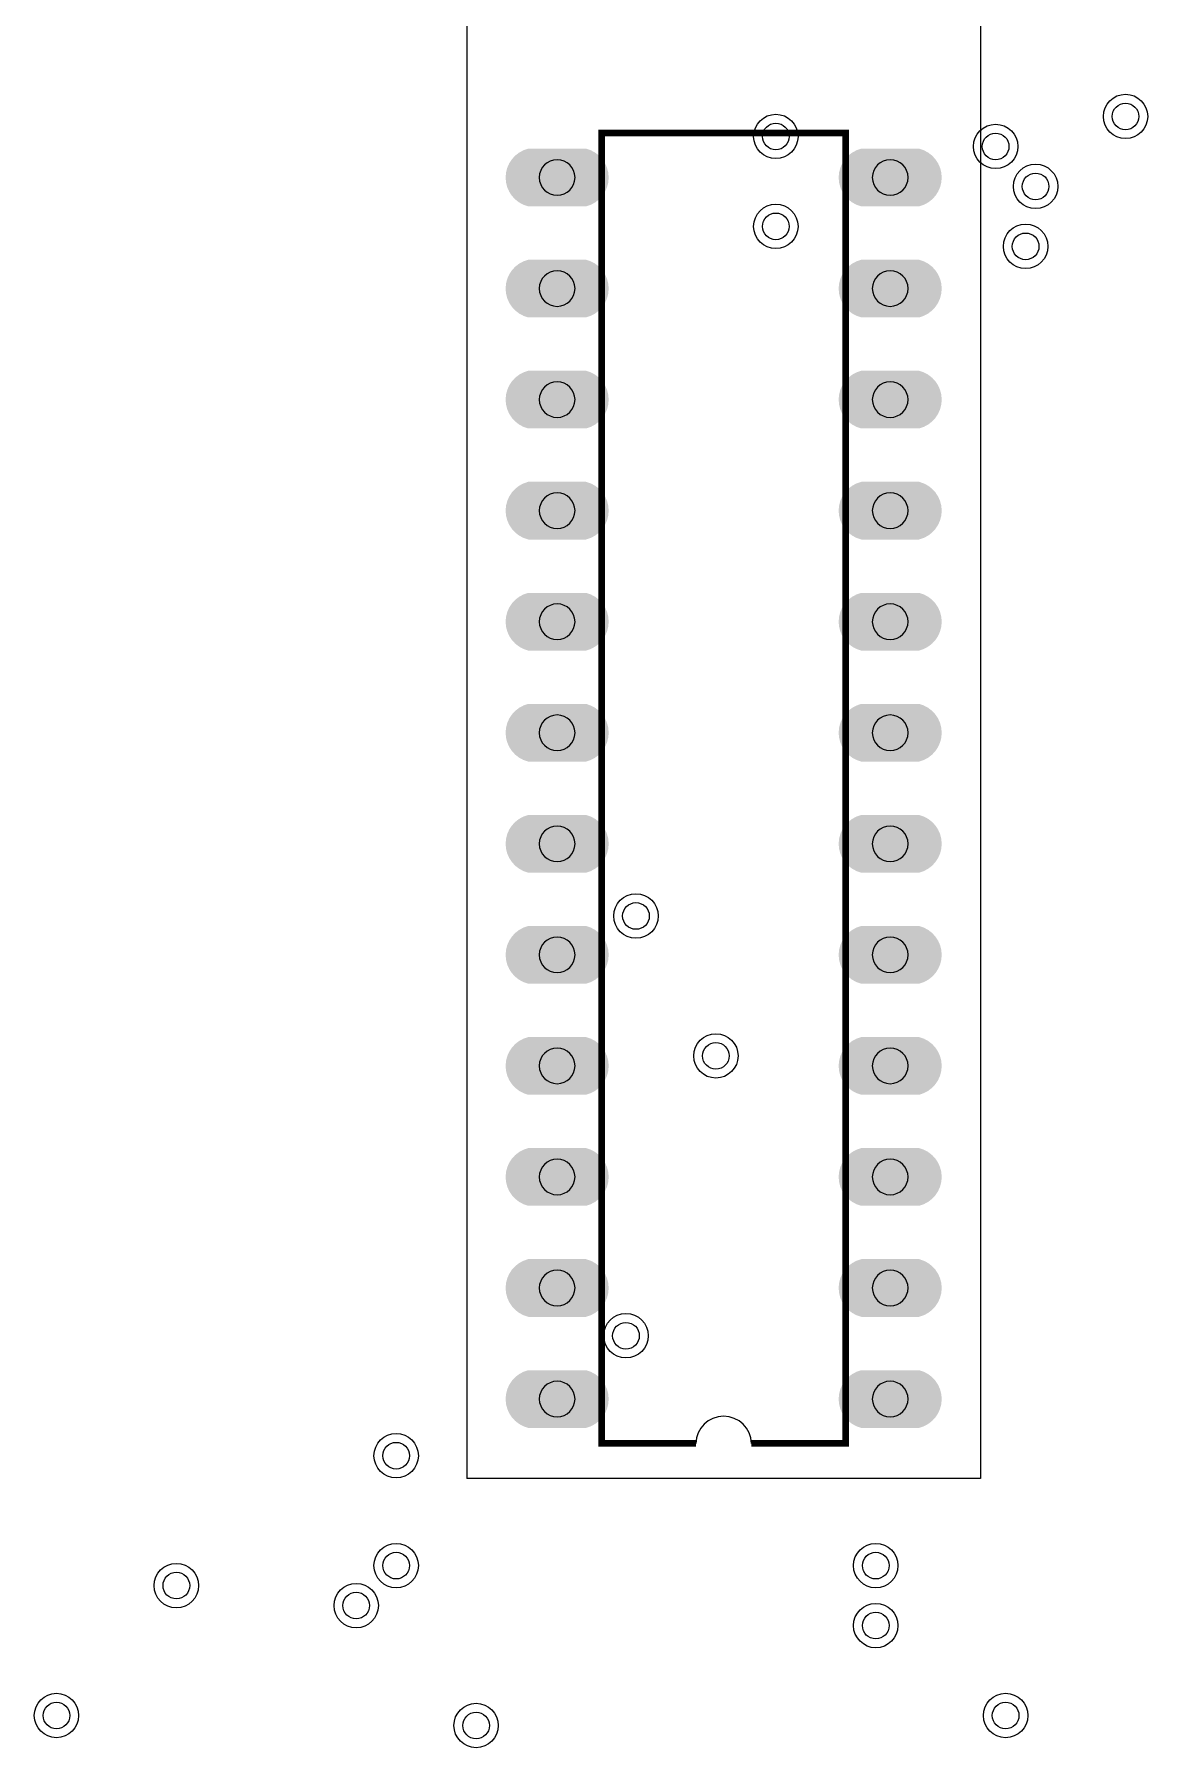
# Model space of a CAD drawing. Header units: millimetres. Extents: x -269 to 152, y -111 to 76.
# Drawn here: x 51.15 to 76.62, y -50.35 to -11.16 of the extents above; entities that cross this region are included whole.
import ezdxf

# ---------------------------------------------------------------- set-up
doc = ezdxf.new("R2010")
doc.units = ezdxf.units.MM
doc.layers.get('0').update_dxf_attribs({"color": 18, "lineweight": 25, "true_color": 0x000000})
doc.layers.add('iBOLIT', color=1, linetype='Continuous', lineweight=25, true_color=0xff0000)

msp = doc.modelspace()

# ---------------------------------------------------------------- hatches: boundary and pattern name
at = {"layer": 'iBOLIT', "transparency": 33554687}
h = msp.add_hatch(color=256, dxfattribs=at)
edge = h.paths.add_edge_path(flags=0)
edge.add_arc((63.60933477588236, -14.43491599999995), 0.6797621712253882, -76.29205197444543, 76.29205197444543, ccw=False)
edge.add_line((63.77042000000007, -15.09531599999995), (62.44962000000008, -15.09531599999995))
edge.add_arc((62.61070522411778, -14.43491599999995), 0.6797621712253882, 103.70794802555469, 256.2920519744453, ccw=False)
edge.add_line((62.44962000000007, -13.77451599999995), (63.77042000000007, -13.77451599999995))
h = msp.add_hatch(color=256, dxfattribs=at)
edge = h.paths.add_edge_path(flags=0)
edge.add_arc((71.22908077588238, -14.43491599999995), 0.6797621712253882, -76.29205197444543, 76.29205197444543, ccw=False)
edge.add_line((71.3901660000001, -15.09531599999995), (70.06936600000007, -15.09531599999995))
edge.add_arc((70.23045122411777, -14.43491599999995), 0.6797621712253882, 103.70794802555469, 256.2920519744453, ccw=False)
edge.add_line((70.06936600000006, -13.77451599999995), (71.3901660000001, -13.77451599999995))
h = msp.add_hatch(color=256, dxfattribs=at)
edge = h.paths.add_edge_path(flags=0)
edge.add_arc((63.60933477588236, -16.97491599999995), 0.6797621712253882, -76.29205197444543, 76.29205197444543, ccw=False)
edge.add_line((63.77042000000007, -17.63531599999995), (62.44962000000008, -17.63531599999995))
edge.add_arc((62.61070522411778, -16.97491599999995), 0.6797621712253882, 103.70794802555469, 256.2920519744453, ccw=False)
edge.add_line((62.44962000000007, -16.31451599999995), (63.77042000000007, -16.31451599999995))
h = msp.add_hatch(color=256, dxfattribs=at)
edge = h.paths.add_edge_path(flags=0)
edge.add_arc((71.22908077588238, -16.97491599999995), 0.6797621712253882, -76.29205197444543, 76.29205197444543, ccw=False)
edge.add_line((71.3901660000001, -17.63531599999995), (70.06936600000007, -17.63531599999995))
edge.add_arc((70.23045122411777, -16.97491599999995), 0.6797621712253882, 103.70794802555469, 256.2920519744453, ccw=False)
edge.add_line((70.06936600000006, -16.31451599999995), (71.3901660000001, -16.31451599999995))
h = msp.add_hatch(color=256, dxfattribs=at)
edge = h.paths.add_edge_path(flags=0)
edge.add_arc((63.60933477588236, -19.51491599999995), 0.6797621712253882, -76.29205197444543, 76.29205197444543, ccw=False)
edge.add_line((63.77042000000007, -20.17531599999995), (62.44962000000008, -20.17531599999995))
edge.add_arc((62.61070522411778, -19.51491599999995), 0.6797621712253882, 103.70794802555469, 256.2920519744453, ccw=False)
edge.add_line((62.44962000000007, -18.85451599999995), (63.77042000000007, -18.85451599999995))
h = msp.add_hatch(color=256, dxfattribs=at)
edge = h.paths.add_edge_path(flags=0)
edge.add_arc((71.22908077588238, -19.51491599999995), 0.6797621712253882, -76.29205197444543, 76.29205197444543, ccw=False)
edge.add_line((71.3901660000001, -20.17531599999995), (70.06936600000007, -20.17531599999995))
edge.add_arc((70.23045122411777, -19.51491599999995), 0.6797621712253882, 103.70794802555469, 256.2920519744453, ccw=False)
edge.add_line((70.06936600000006, -18.85451599999995), (71.3901660000001, -18.85451599999995))
h = msp.add_hatch(color=256, dxfattribs=at)
edge = h.paths.add_edge_path(flags=0)
edge.add_arc((63.60933477588236, -22.05491599999995), 0.6797621712253882, -76.29205197444543, 76.29205197444543, ccw=False)
edge.add_line((63.77042000000007, -22.71531599999995), (62.44962000000008, -22.71531599999995))
edge.add_arc((62.61070522411778, -22.05491599999995), 0.6797621712253882, 103.70794802555469, 256.2920519744453, ccw=False)
edge.add_line((62.44962000000007, -21.39451599999995), (63.77042000000007, -21.39451599999995))
h = msp.add_hatch(color=256, dxfattribs=at)
edge = h.paths.add_edge_path(flags=0)
edge.add_arc((71.22908077588238, -22.05491599999995), 0.6797621712253882, -76.29205197444543, 76.29205197444543, ccw=False)
edge.add_line((71.3901660000001, -22.71531599999995), (70.06936600000007, -22.71531599999995))
edge.add_arc((70.23045122411777, -22.05491599999995), 0.6797621712253882, 103.70794802555469, 256.2920519744453, ccw=False)
edge.add_line((70.06936600000006, -21.39451599999995), (71.3901660000001, -21.39451599999995))
h = msp.add_hatch(color=256, dxfattribs=at)
edge = h.paths.add_edge_path(flags=0)
edge.add_arc((63.60933477588236, -24.59491599999996), 0.6797621712253882, -76.29205197444543, 76.29205197444543, ccw=False)
edge.add_line((63.77042000000007, -25.25531599999996), (62.44962000000008, -25.25531599999995))
edge.add_arc((62.61070522411778, -24.59491599999996), 0.6797621712253882, 103.70794802555469, 256.2920519744453, ccw=False)
edge.add_line((62.44962000000007, -23.93451599999996), (63.77042000000007, -23.93451599999996))
h = msp.add_hatch(color=256, dxfattribs=at)
edge = h.paths.add_edge_path(flags=0)
edge.add_arc((71.22908077588238, -24.59491599999996), 0.6797621712253882, -76.29205197444543, 76.29205197444543, ccw=False)
edge.add_line((71.3901660000001, -25.25531599999996), (70.06936600000007, -25.25531599999995))
edge.add_arc((70.23045122411777, -24.59491599999996), 0.6797621712253882, 103.70794802555469, 256.2920519744453, ccw=False)
edge.add_line((70.06936600000006, -23.93451599999996), (71.3901660000001, -23.93451599999996))
h = msp.add_hatch(color=256, dxfattribs=at)
edge = h.paths.add_edge_path(flags=0)
edge.add_arc((63.60933477588236, -27.13491599999995), 0.6797621712253882, -76.29205197444543, 76.29205197444543, ccw=False)
edge.add_line((63.77042000000007, -27.79531599999995), (62.44962000000008, -27.79531599999995))
edge.add_arc((62.61070522411778, -27.13491599999995), 0.6797621712253882, 103.70794802555469, 256.2920519744453, ccw=False)
edge.add_line((62.44962000000007, -26.47451599999995), (63.77042000000007, -26.47451599999995))
h = msp.add_hatch(color=256, dxfattribs=at)
edge = h.paths.add_edge_path(flags=0)
edge.add_arc((71.22908077588238, -27.13491599999995), 0.6797621712253882, -76.29205197444543, 76.29205197444543, ccw=False)
edge.add_line((71.3901660000001, -27.79531599999995), (70.06936600000007, -27.79531599999995))
edge.add_arc((70.23045122411777, -27.13491599999995), 0.6797621712253882, 103.70794802555469, 256.2920519744453, ccw=False)
edge.add_line((70.06936600000006, -26.47451599999995), (71.3901660000001, -26.47451599999995))
h = msp.add_hatch(color=256, dxfattribs=at)
edge = h.paths.add_edge_path(flags=0)
edge.add_arc((63.60933477588236, -29.67491599999995), 0.6797621712253882, -76.29205197444543, 76.29205197444543, ccw=False)
edge.add_line((63.77042000000007, -30.33531599999995), (62.44962000000008, -30.33531599999995))
edge.add_arc((62.61070522411778, -29.67491599999995), 0.6797621712253882, 103.70794802555469, 256.2920519744453, ccw=False)
edge.add_line((62.44962000000007, -29.01451599999995), (63.77042000000007, -29.01451599999995))
h = msp.add_hatch(color=256, dxfattribs=at)
edge = h.paths.add_edge_path(flags=0)
edge.add_arc((71.22908077588238, -29.67491599999995), 0.6797621712253882, -76.29205197444543, 76.29205197444543, ccw=False)
edge.add_line((71.3901660000001, -30.33531599999995), (70.06936600000007, -30.33531599999995))
edge.add_arc((70.23045122411777, -29.67491599999995), 0.6797621712253882, 103.70794802555469, 256.2920519744453, ccw=False)
edge.add_line((70.06936600000006, -29.01451599999995), (71.3901660000001, -29.01451599999995))
h = msp.add_hatch(color=256, dxfattribs=at)
edge = h.paths.add_edge_path(flags=0)
edge.add_arc((63.60933477588236, -32.21491599999995), 0.6797621712253882, -76.29205197444543, 76.29205197444543, ccw=False)
edge.add_line((63.77042000000007, -32.87531599999996), (62.44962000000008, -32.87531599999995))
edge.add_arc((62.61070522411778, -32.21491599999995), 0.6797621712253882, 103.70794802555469, 256.2920519744453, ccw=False)
edge.add_line((62.44962000000007, -31.55451599999995), (63.77042000000007, -31.55451599999995))
h = msp.add_hatch(color=256, dxfattribs=at)
edge = h.paths.add_edge_path(flags=0)
edge.add_arc((71.22908077588238, -32.21491599999995), 0.6797621712253882, -76.29205197444543, 76.29205197444543, ccw=False)
edge.add_line((71.3901660000001, -32.87531599999996), (70.06936600000007, -32.87531599999995))
edge.add_arc((70.23045122411777, -32.21491599999995), 0.6797621712253882, 103.70794802555469, 256.2920519744453, ccw=False)
edge.add_line((70.06936600000006, -31.55451599999995), (71.3901660000001, -31.55451599999995))
h = msp.add_hatch(color=256, dxfattribs=at)
edge = h.paths.add_edge_path(flags=0)
edge.add_arc((63.60933477588236, -34.75491599999995), 0.6797621712253882, -76.29205197444543, 76.29205197444543, ccw=False)
edge.add_line((63.77042000000007, -35.41531599999995), (62.44962000000008, -35.41531599999995))
edge.add_arc((62.61070522411778, -34.75491599999995), 0.6797621712253882, 103.70794802555469, 256.2920519744453, ccw=False)
edge.add_line((62.44962000000007, -34.09451599999995), (63.77042000000007, -34.09451599999995))
h = msp.add_hatch(color=256, dxfattribs=at)
edge = h.paths.add_edge_path(flags=0)
edge.add_arc((71.22908077588238, -34.75491599999995), 0.6797621712253882, -76.29205197444543, 76.29205197444543, ccw=False)
edge.add_line((71.3901660000001, -35.41531599999995), (70.06936600000007, -35.41531599999995))
edge.add_arc((70.23045122411777, -34.75491599999995), 0.6797621712253882, 103.70794802555469, 256.2920519744453, ccw=False)
edge.add_line((70.06936600000006, -34.09451599999995), (71.3901660000001, -34.09451599999995))
h = msp.add_hatch(color=256, dxfattribs=at)
edge = h.paths.add_edge_path(flags=0)
edge.add_arc((63.60933477588236, -37.29491599999995), 0.6797621712253882, -76.29205197444543, 76.29205197444543, ccw=False)
edge.add_line((63.77042000000007, -37.95531599999995), (62.44962000000008, -37.95531599999995))
edge.add_arc((62.61070522411778, -37.29491599999995), 0.6797621712253882, 103.70794802555469, 256.2920519744453, ccw=False)
edge.add_line((62.44962000000007, -36.63451599999995), (63.77042000000007, -36.63451599999995))
h = msp.add_hatch(color=256, dxfattribs=at)
edge = h.paths.add_edge_path(flags=0)
edge.add_arc((71.22908077588238, -37.29491599999995), 0.6797621712253882, -76.29205197444543, 76.29205197444543, ccw=False)
edge.add_line((71.3901660000001, -37.95531599999995), (70.06936600000007, -37.95531599999995))
edge.add_arc((70.23045122411777, -37.29491599999995), 0.6797621712253882, 103.70794802555469, 256.2920519744453, ccw=False)
edge.add_line((70.06936600000006, -36.63451599999995), (71.3901660000001, -36.63451599999995))
h = msp.add_hatch(color=256, dxfattribs=at)
edge = h.paths.add_edge_path(flags=0)
edge.add_arc((63.60933477588236, -39.83491599999995), 0.6797621712253882, -76.29205197444543, 76.29205197444543, ccw=False)
edge.add_line((63.77042000000007, -40.49531599999995), (62.44962000000008, -40.49531599999995))
edge.add_arc((62.61070522411778, -39.83491599999995), 0.6797621712253882, 103.70794802555469, 256.2920519744453, ccw=False)
edge.add_line((62.44962000000007, -39.17451599999995), (63.77042000000007, -39.17451599999995))
h = msp.add_hatch(color=256, dxfattribs=at)
edge = h.paths.add_edge_path(flags=0)
edge.add_arc((71.22908077588238, -39.83491599999995), 0.6797621712253882, -76.29205197444543, 76.29205197444543, ccw=False)
edge.add_line((71.3901660000001, -40.49531599999995), (70.06936600000007, -40.49531599999995))
edge.add_arc((70.23045122411777, -39.83491599999995), 0.6797621712253882, 103.70794802555469, 256.2920519744453, ccw=False)
edge.add_line((70.06936600000006, -39.17451599999995), (71.3901660000001, -39.17451599999995))
h = msp.add_hatch(color=256, dxfattribs=at)
edge = h.paths.add_edge_path(flags=0)
edge.add_arc((63.60933477588236, -42.37491599999995), 0.6797621712253882, -76.29205197444543, 76.29205197444543, ccw=False)
edge.add_line((63.77042000000007, -43.03531599999995), (62.44962000000008, -43.03531599999995))
edge.add_arc((62.61070522411778, -42.37491599999995), 0.6797621712253882, 103.70794802555469, 256.2920519744453, ccw=False)
edge.add_line((62.44962000000007, -41.71451599999995), (63.77042000000007, -41.71451599999995))
h = msp.add_hatch(color=256, dxfattribs=at)
edge = h.paths.add_edge_path(flags=0)
edge.add_arc((71.22908077588238, -42.37491599999995), 0.6797621712253882, -76.29205197444543, 76.29205197444543, ccw=False)
edge.add_line((71.3901660000001, -43.03531599999995), (70.06936600000007, -43.03531599999995))
edge.add_arc((70.23045122411777, -42.37491599999995), 0.6797621712253882, 103.70794802555469, 256.2920519744453, ccw=False)
edge.add_line((70.06936600000006, -41.71451599999995), (71.3901660000001, -41.71451599999995))

# ---------------------------------------------------------------- linework, layer by layer
for p, q in [((61.04002000000008, 15.57483000000004), (61.04002000000008, -44.19091599999994)), ((72.79976600000008, 15.57483000000004), (72.79976600000008, -44.19091599999994)), ((72.79976600000008, -44.19091599999994), (61.04002000000008, -44.19091599999994))]:
    msp.add_line(p, q)
at = {"layer": 'iBOLIT', "const_width": 0.1524}
msp.add_lwpolyline([(67.55476600000007, -43.39091599999995), (69.71376600000008, -43.39091599999995), (69.71376600000008, -13.41891599999995), (64.12602000000008, -13.41891599999995), (64.12602000000008, -43.39091599999995), (66.28502000000007, -43.39091599999995)], dxfattribs=at)
at = {"layer": 'iBOLIT'}
for points in [[(63.10748000000007, -14.02851599999995), (63.11256000000007, -14.02851599999995)], [(70.72722600000006, -14.02851599999995), (70.73230600000008, -14.02851599999995)], [(63.10748000000007, -14.84131599999996), (63.11256000000007, -14.84131599999996)], [(70.72722600000006, -14.84131599999996), (70.73230600000008, -14.84131599999996)], [(63.10748000000007, -16.56851599999995), (63.11256000000007, -16.56851599999995)], [(70.72722600000006, -16.56851599999995), (70.73230600000008, -16.56851599999995)], [(63.10748000000007, -17.38131599999996), (63.11256000000007, -17.38131599999996)], [(70.72722600000006, -17.38131599999996), (70.73230600000008, -17.38131599999996)], [(63.10748000000007, -19.10851599999995), (63.11256000000007, -19.10851599999995)], [(70.72722600000006, -19.10851599999995), (70.73230600000008, -19.10851599999995)], [(63.10748000000007, -19.92131599999995), (63.11256000000007, -19.92131599999995)], [(70.72722600000006, -19.92131599999995), (70.73230600000008, -19.92131599999995)], [(63.10748000000007, -21.64851599999995), (63.11256000000007, -21.64851599999995)], [(70.72722600000006, -21.64851599999995), (70.73230600000008, -21.64851599999995)], [(63.10748000000007, -22.46131599999995), (63.11256000000007, -22.46131599999995)], [(70.72722600000006, -22.46131599999995), (70.73230600000008, -22.46131599999995)], [(63.10748000000007, -24.18851599999995), (63.11256000000007, -24.18851599999995)], [(70.72722600000006, -24.18851599999995), (70.73230600000008, -24.18851599999995)], [(63.10748000000007, -25.00131599999995), (63.11256000000007, -25.00131599999995)], [(70.72722600000006, -25.00131599999995), (70.73230600000008, -25.00131599999995)], [(63.10748000000007, -26.72851599999995), (63.11256000000007, -26.72851599999995)], [(70.72722600000006, -26.72851599999995), (70.73230600000008, -26.72851599999995)], [(63.10748000000007, -27.54131599999995), (63.11256000000007, -27.54131599999995)], [(70.72722600000006, -27.54131599999995), (70.73230600000008, -27.54131599999995)], [(63.10748000000007, -29.26851599999995), (63.11256000000007, -29.26851599999995)], [(70.72722600000006, -29.26851599999995), (70.73230600000008, -29.26851599999995)], [(63.10748000000007, -30.08131599999995), (63.11256000000007, -30.08131599999995)], [(70.72722600000006, -30.08131599999995), (70.73230600000008, -30.08131599999995)], [(63.10748000000007, -31.80851599999995), (63.11256000000007, -31.80851599999995)], [(70.72722600000006, -31.80851599999995), (70.73230600000008, -31.80851599999995)], [(63.10748000000007, -32.62131599999995), (63.11256000000007, -32.62131599999995)], [(70.72722600000006, -32.62131599999995), (70.73230600000008, -32.62131599999995)], [(63.10748000000007, -34.34851599999995), (63.11256000000007, -34.34851599999995)], [(70.72722600000006, -34.34851599999995), (70.73230600000008, -34.34851599999995)], [(63.10748000000007, -35.16131599999995), (63.11256000000007, -35.16131599999995)], [(70.72722600000006, -35.16131599999995), (70.73230600000008, -35.16131599999995)], [(63.10748000000007, -36.88851599999995), (63.11256000000007, -36.88851599999995)], [(70.72722600000006, -36.88851599999995), (70.73230600000008, -36.88851599999995)], [(63.10748000000007, -37.70131599999995), (63.11256000000007, -37.70131599999995)], [(70.72722600000006, -37.70131599999995), (70.73230600000008, -37.70131599999995)], [(63.10748000000007, -39.42851599999995), (63.11256000000007, -39.42851599999995)], [(70.72722600000006, -39.42851599999995), (70.73230600000008, -39.42851599999995)], [(63.10748000000007, -40.24131599999995), (63.11256000000007, -40.24131599999995)], [(70.72722600000006, -40.24131599999995), (70.73230600000008, -40.24131599999995)], [(63.10748000000007, -41.96851599999995), (63.11256000000007, -41.96851599999995)], [(70.72722600000006, -41.96851599999995), (70.73230600000008, -41.96851599999995)], [(63.10748000000007, -42.78131599999995), (63.11256000000007, -42.78131599999995)], [(70.72722600000006, -42.78131599999995), (70.73230600000008, -42.78131599999995)]]:
    msp.add_lwpolyline(points, close=True, dxfattribs=at)
for centre, radius in [((76.11456600000007, -13.03791599999995), 0.5079999999999999), ((76.11456600000007, -13.03791599999995), 0.3048), ((68.11356600000008, -13.49511599999995), 0.5079999999999999), ((68.11356600000008, -13.49511599999995), 0.3048), ((73.14276600000008, -13.72371599999995), 0.5079999999999999), ((73.14276600000008, -13.72371599999995), 0.3048), ((74.05716600000007, -14.63811599999995), 0.5079999999999999), ((74.05716600000007, -14.63811599999995), 0.3048), ((68.11356600000008, -15.55251599999995), 0.5079999999999999), ((68.11356600000008, -15.55251599999995), 0.3048), ((73.82856600000008, -16.00971599999995), 0.5079999999999999), ((73.82856600000008, -16.00971599999995), 0.3048), ((64.91342000000009, -31.32591599999995), 0.5079999999999999), ((64.91342000000009, -31.32591599999995), 0.3048), ((66.74222000000007, -34.52631599999995), 0.5079999999999999), ((66.74222000000007, -34.52631599999995), 0.3048), ((64.68482000000009, -40.92711599999995), 0.5079999999999999), ((64.68482000000009, -40.92711599999995), 0.3048), ((59.42702000000008, -43.67031599999995), 0.5079999999999999), ((59.42702000000008, -43.67031599999995), 0.3048), ((59.42702000000008, -46.18491599999994), 0.5079999999999999), ((70.39956600000008, -46.18491599999994), 0.5079999999999999), ((54.39782000000008, -46.64211599999994), 0.5079999999999999), ((59.42702000000008, -46.18491599999994), 0.3048), ((70.39956600000008, -46.18491599999994), 0.3048), ((54.39782000000008, -46.64211599999994), 0.3048), ((58.51262000000008, -47.09931599999994), 0.5079999999999999), ((58.51262000000008, -47.09931599999994), 0.3048), ((70.39956600000008, -47.55651599999995), 0.5079999999999999), ((70.39956600000008, -47.55651599999995), 0.3048), ((51.65462000000008, -49.61391599999995), 0.5079999999999999), ((51.65462000000008, -49.61391599999995), 0.3048), ((61.25582000000009, -49.84251599999995), 0.5079999999999999), ((73.37136600000008, -49.61391599999995), 0.5079999999999999), ((73.37136600000008, -49.61391599999995), 0.3048), ((61.25582000000009, -49.84251599999995), 0.3048)]:
    msp.add_circle(centre, radius, dxfattribs=at)
for centre, radius, start, end in [((63.10748000000007, -14.43491599999995), 0.4063999999999999, 90, 270), ((63.11256000000007, -14.43491599999995), 0.4063999999999999, 270, 90), ((70.72722600000006, -14.43491599999995), 0.4063999999999999, 90, 270), ((70.73230600000008, -14.43491599999995), 0.4063999999999999, 270, 90), ((63.10748000000007, -16.97491599999995), 0.4063999999999999, 90, 270), ((63.11256000000007, -16.97491599999995), 0.4063999999999999, 270, 90), ((70.72722600000006, -16.97491599999995), 0.4063999999999999, 90, 270), ((70.73230600000008, -16.97491599999995), 0.4063999999999999, 270, 90), ((63.10748000000007, -19.51491599999995), 0.4063999999999999, 90, 270), ((63.11256000000007, -19.51491599999995), 0.4063999999999999, 270, 90), ((70.72722600000006, -19.51491599999995), 0.4063999999999999, 90, 270), ((70.73230600000008, -19.51491599999995), 0.4063999999999999, 270, 90), ((63.10748000000007, -22.05491599999995), 0.4063999999999999, 90, 270), ((63.11256000000007, -22.05491599999995), 0.4063999999999999, 270, 90), ((70.72722600000006, -22.05491599999995), 0.4063999999999999, 90, 270), ((70.73230600000008, -22.05491599999995), 0.4063999999999999, 270, 90), ((63.10748000000007, -24.59491599999996), 0.4063999999999999, 90, 270), ((63.11256000000007, -24.59491599999996), 0.4063999999999999, 270, 90), ((70.72722600000006, -24.59491599999996), 0.4063999999999999, 90, 270), ((70.73230600000008, -24.59491599999996), 0.4063999999999999, 270, 90), ((63.10748000000007, -27.13491599999995), 0.4063999999999999, 90, 270), ((63.11256000000007, -27.13491599999995), 0.4063999999999999, 270, 90), ((70.72722600000006, -27.13491599999995), 0.4063999999999999, 90, 270), ((70.73230600000008, -27.13491599999995), 0.4063999999999999, 270, 90), ((63.10748000000007, -29.67491599999995), 0.4063999999999999, 90, 270), ((63.11256000000007, -29.67491599999995), 0.4063999999999999, 270, 90), ((70.72722600000006, -29.67491599999995), 0.4063999999999999, 90, 270), ((70.73230600000008, -29.67491599999995), 0.4063999999999999, 270, 90), ((63.10748000000007, -32.21491599999995), 0.4063999999999999, 90, 270), ((63.11256000000007, -32.21491599999995), 0.4063999999999999, 270, 90), ((70.72722600000006, -32.21491599999995), 0.4063999999999999, 90, 270), ((70.73230600000008, -32.21491599999995), 0.4063999999999999, 270, 90), ((63.10748000000007, -34.75491599999995), 0.4063999999999999, 90, 270), ((63.11256000000007, -34.75491599999995), 0.4063999999999999, 270, 90), ((70.72722600000006, -34.75491599999995), 0.4063999999999999, 90, 270), ((70.73230600000008, -34.75491599999995), 0.4063999999999999, 270, 90), ((63.10748000000007, -37.29491599999995), 0.4063999999999999, 90, 270), ((63.11256000000007, -37.29491599999995), 0.4063999999999999, 270, 90), ((70.72722600000006, -37.29491599999995), 0.4063999999999999, 90, 270), ((70.73230600000008, -37.29491599999995), 0.4063999999999999, 270, 90), ((63.10748000000007, -39.83491599999995), 0.4063999999999999, 90, 270), ((63.11256000000007, -39.83491599999995), 0.4063999999999999, 270, 90), ((70.72722600000006, -39.83491599999995), 0.4063999999999999, 90, 270), ((70.73230600000008, -39.83491599999995), 0.4063999999999999, 270, 90), ((63.10748000000007, -42.37491599999995), 0.4063999999999999, 90, 270), ((63.11256000000007, -42.37491599999995), 0.4063999999999999, 270, 90), ((70.72722600000006, -42.37491599999995), 0.4063999999999999, 90, 270), ((70.73230600000008, -42.37491599999995), 0.4063999999999999, 270, 90), ((66.91989300000007, -43.40361536498412), 0.6349999999999999, 1.145934689717194, 178.8540653102829)]:
    msp.add_arc(centre, radius, start, end, dxfattribs=at)

doc.saveas('drawing.dxf')
